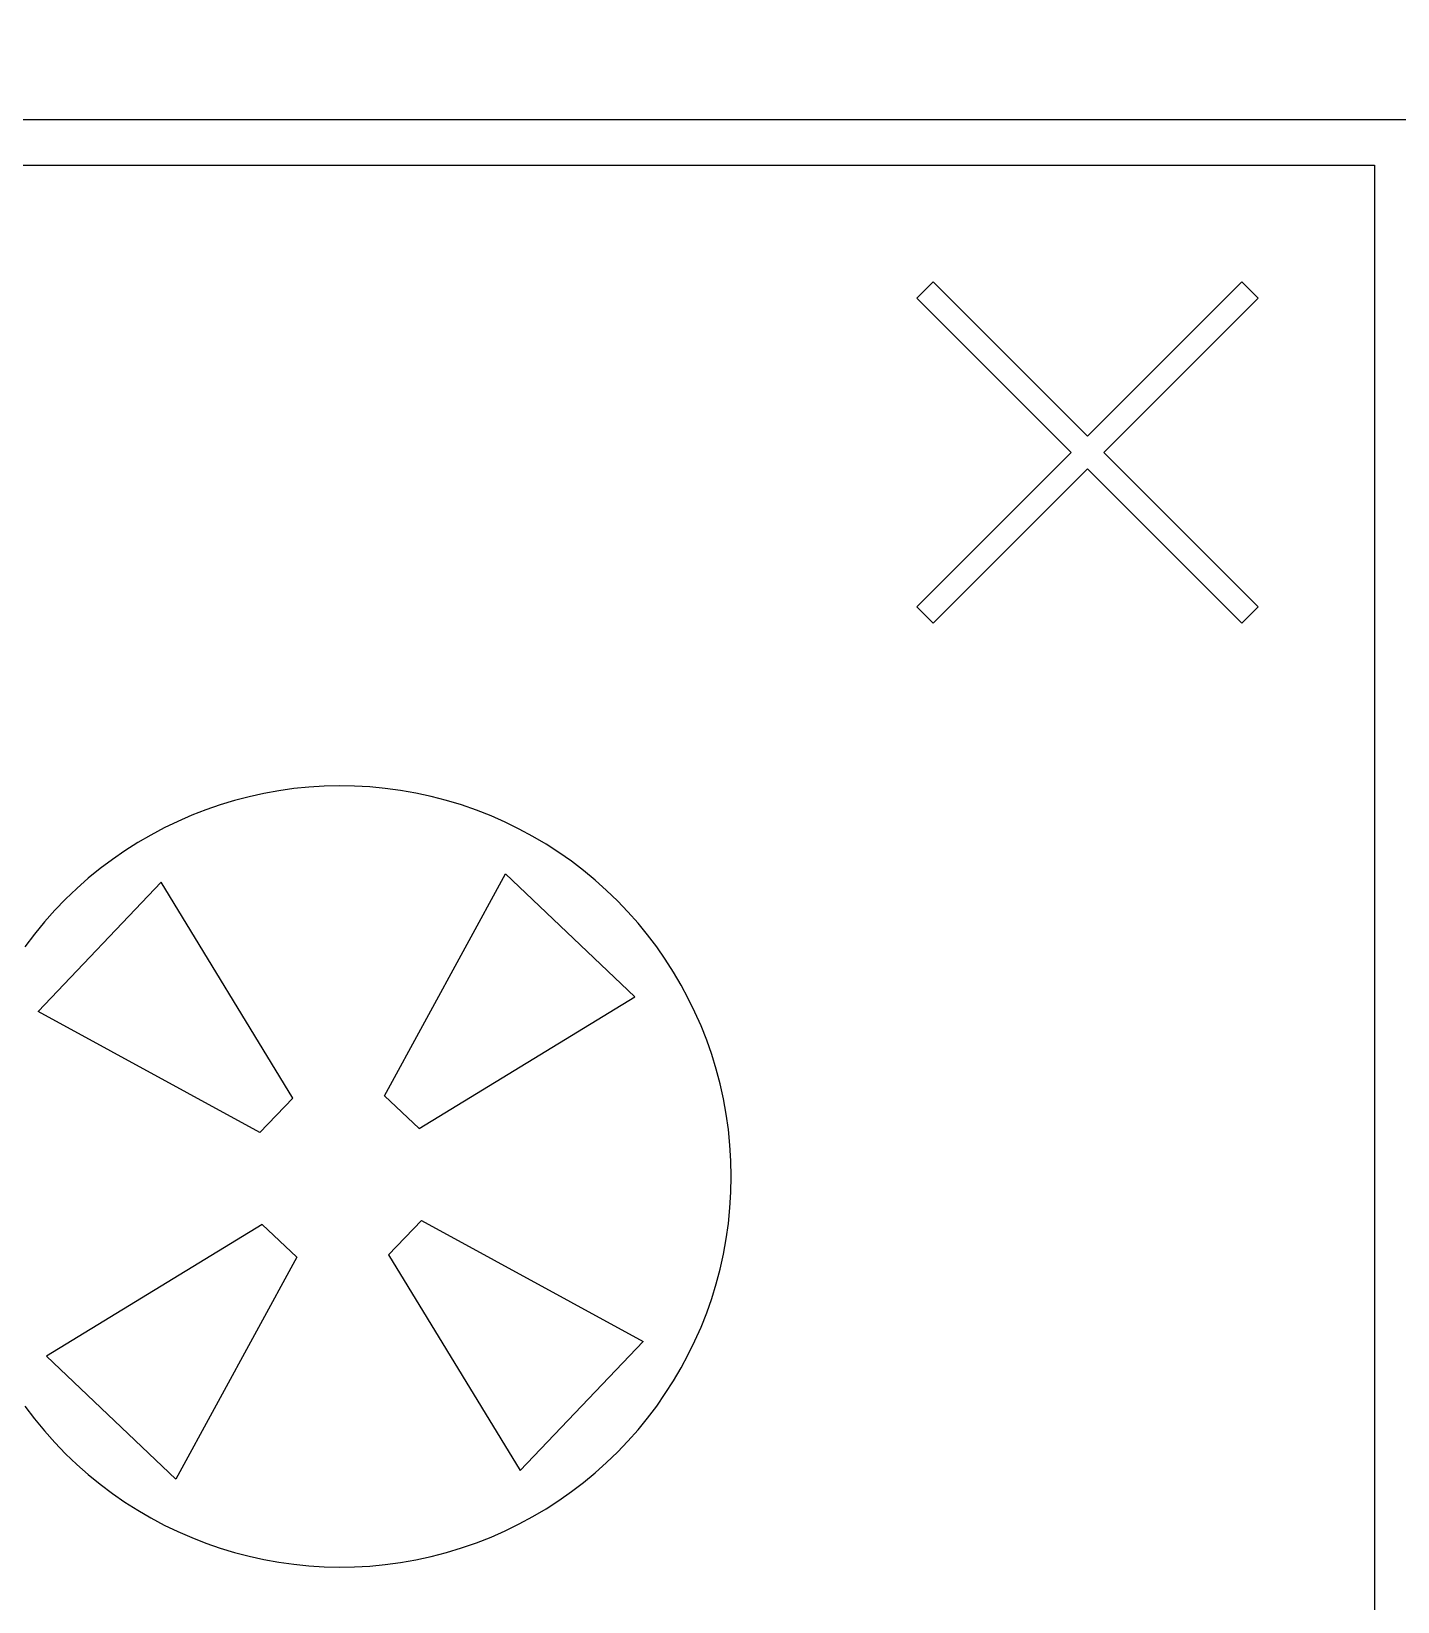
# Model space of a CAD drawing. Header units: inches. Extents: x -271009 to 5700, y -37000 to 38138.
# Drawn here: x -128018 to -125000, y 22660 to 26127 of the extents above; entities that cross this region are included whole.
import ezdxf

# ---------------------------------------------------------------- set-up
doc = ezdxf.new("R2010")
doc.units = ezdxf.units.IN
doc.header["$MEASUREMENT"] = 0

msp = doc.modelspace()

# ---------------------------------------------------------------- linework, layer by layer
for p, q in [((-136215.8, 25933.3), (-113784.2, 25933.3)), ((-126026, 25574.2), (-126061.9, 25538.3)), ((-125685.1, 25233.3), (-126026, 25574.2)), ((-125344.2, 25574.2), (-125685.1, 25233.3)), ((-125308.3, 25538.3), (-125344.2, 25574.2)), ((-126061.9, 25538.3), (-125721, 25197.4)), ((-125649.2, 25197.4), (-125308.3, 25538.3)), ((-125721, 25197.4), (-126061.9, 24856.5)), ((-125308.3, 24856.5), (-125649.2, 25197.4)), ((-126026, 24820.6), (-125685.1, 25161.5)), ((-125685.1, 25161.5), (-125344.2, 24820.6)), ((-126061.9, 24856.5), (-126026, 24820.6)), ((-125344.2, 24820.6), (-125308.3, 24856.5)), ((-128003, 23963), (-127731.3, 24248.4)), ((-127440.3, 23772), (-127731.3, 24248.4)), ((-127237.4, 23777), (-126970.3, 24267.2)), ((-126684.9, 23995.6), (-126970.3, 24267.2)), ((-127512.8, 23695.9), (-128003, 23963)), ((-127161.3, 23704.6), (-126684.9, 23995.6)), ((-127512.8, 23695.9), (-127440.3, 23772)), ((-127161.3, 23704.6), (-127237.4, 23777)), ((-127507.7, 23492.9), (-127984.1, 23201.9)), ((-127507.7, 23492.9), (-127431.6, 23420.5)), ((-127156.2, 23501.6), (-127228.7, 23425.5)), ((-127156.2, 23501.6), (-126666, 23234.5)), ((-127431.6, 23420.5), (-127698.7, 22930.3)), ((-127228.7, 23425.5), (-126937.7, 22949.1)), ((-126666, 23234.5), (-126937.7, 22949.1)), ((-127984.1, 23201.9), (-127698.7, 22930.3))]:
    msp.add_line(p, q)
msp.add_lwpolyline([(-137000, 35000, 6), (-113000, 35000)], format="xyb", close=True)
msp.add_lwpolyline([(-136114.2, 25831.8), (-125050.8, 25831.8), (-125050.8, 17305.8), (-136114.2, 17305.8)], close=True)
msp.add_arc((-127334.5, 23598.7), 862.7, 216.0319, 143.9681)

doc.saveas('drawing.dxf')
